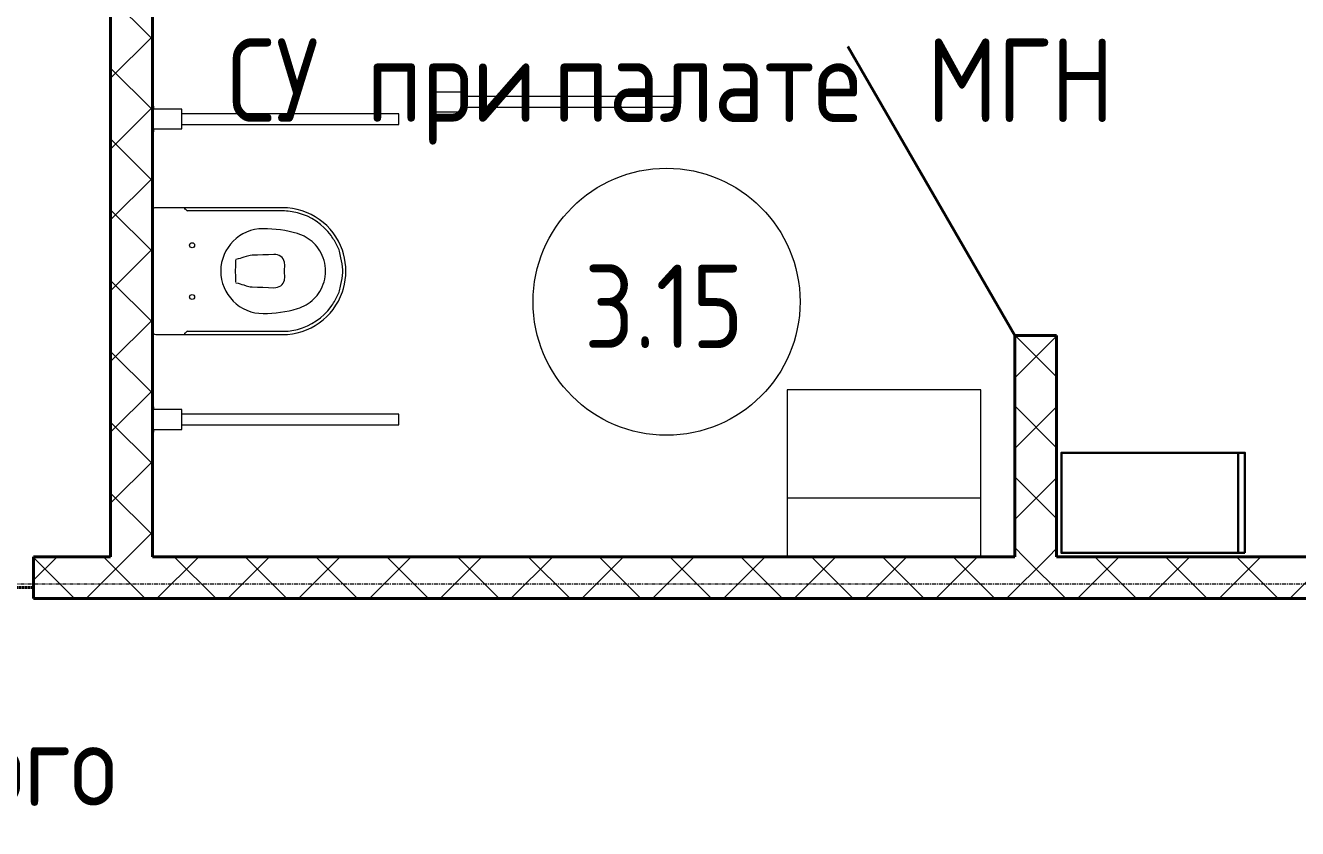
# Model space of a CAD drawing. Header units: millimetres. Extents: x -32954 to 151739, y -65671 to 56243.
# Drawn here: x -21059 to -17248, y -54525 to -52119 of the extents above; entities that cross this region are included whole.
import ezdxf

# ---------------------------------------------------------------- set-up
doc = ezdxf.new("R2010")
doc.units = ezdxf.units.MM
doc.linetypes.add('ADSK_Линия сетки', pattern=[21, 12, -3, 3, -3])
doc.linetypes.add('ADSK_Штрих_ш3 п1_5', pattern=[4.5, 3, -1.5])
doc.layers.add('_Разделитель помещений_', color=4, linetype='ADSK_Штрих_ш3 п1_5', lineweight=40, true_color=0x00ffff)
for name, color, linetype, lineweight in [('SANINDUSA', 7, 'Continuous', 9), ('Двери', 7, 'Continuous', 18), ('Марки помещений', 7, 'Continuous', 18), ('Обобщенные модели', 7, 'Continuous', 18), ('Оси', 7, 'Continuous', 9), ('Панель', 7, 'Continuous', 30), ('Сантехнические приборы', 7, 'Continuous', 18), ('Стены разрез', 7, 'Continuous', 40), ('ТХ_оборудование', 6, 'Continuous', 30)]:
    doc.layers.add(name, color=color, linetype=linetype, lineweight=lineweight)
doc.styles.add('GOST Common', font='GOST_Common.ttf', dxfattribs={"width": 0.9, "height": 250})
pattern_1 = [(45, (-1e-11, -50353.12), (-106.066, 106.066), []), (135, (-1e-11, -50353.12), (-106.066, -106.066), [])]

# ---------------------------------------------------------------- blocks, each defined once
blk = doc.blocks.new('ADSK_Умывальник_Полукруглый_Керамический_ГОСТ 30493-96 - 4-ой величины-129124-В_АР_ПЭ_03 Этаж')
at = {"layer": 'Сантехнические приборы', "lineweight": 9}
for p, q in [((-18777.1, -2857.5), (-18777.1, -3357.5)), ((-18197.1, -2857.5), (-18777.1, -2857.5)), ((-18197.1, -3357.5), (-18197.1, -2857.5)), ((-18197.1, -3182.5), (-18777.1, -3182.5))]:
    blk.add_line(p, q, dxfattribs=at)
blk = doc.blocks.new('AC_Дверь_Однопольная_ПВХ - 960х2080h В Вл П с доводчиком-289701-В_АР_ПЭ_03 Этаж')
at = {"layer": 'Панель'}
blk.add_line((-500, 62.5), (366, 562.5), dxfattribs=at)
blk = doc.blocks.new('Mediclinics_Vertical stainless steel swing grab bar_BG0900x - BG0900C-228125-В_АР_ПЭ_03 Этаж')
at = {"layer": 'Обобщенные модели'}
for p, q in [((-19832, -1945), (-19835, -1945)), ((-19835, -1945), (-19835, -2045)), ((-19835, -1956.7), (-19835, -1963.2)), ((-19835, -1963.2), (-19835, -1956.7)), ((-19835, -1963.2), (-19835, -1956.7)), ((-19835, -1956.7), (-19835, -1963.2)), ((-19835, -1956.7), (-19835, -1963.2)), ((-19835, -1963.2), (-19835, -1956.7)), ((-19832, -2045), (-19832, -1945)), ((-19832, -1963.2), (-19832, -1956.7)), ((-19832, -1956.7), (-19832, -1963.2)), ((-19832, -1963.2), (-19832, -1956.7)), ((-19832, -1956.7), (-19832, -1963.2)), ((-19832, -1963.2), (-19832, -1956.7)), ((-19832, -1956.7), (-19832, -1963.2)), ((-19747, -1965.5), (-19832, -1965.5)), ((-19747, -2024.5), (-19747, -1965.5)), ((-19097, -1979), (-19747, -1979)), ((-19097, -2011), (-19097, -1979)), ((-19747, -2011), (-19097, -2011)), ((-19835, -2026.7), (-19835, -2033.2)), ((-19835, -2033.2), (-19835, -2026.7)), ((-19835, -2026.7), (-19835, -2033.2)), ((-19835, -2033.2), (-19835, -2026.7)), ((-19835, -2026.7), (-19835, -2033.2)), ((-19835, -2033.2), (-19835, -2026.7)), ((-19835, -2045), (-19832, -2045)), ((-19832, -2024.5), (-19747, -2024.5)), ((-19832, -2033.2), (-19832, -2026.7)), ((-19832, -2026.7), (-19832, -2033.2)), ((-19832, -2033.2), (-19832, -2026.7)), ((-19832, -2026.7), (-19832, -2033.2)), ((-19832, -2033.2), (-19832, -2026.7)), ((-19832, -2026.7), (-19832, -2033.2))]:
    blk.add_line(p, q, dxfattribs=at)
blk = doc.blocks.new('Sanitary_Toilets_Sanindusa_New-WC-Care-F-D-Low-Level-Toilet - SanitaSimplesNewWccareDc129011004-639918-В_АР_ПЭ_03 Этаж')
at = {"layer": 'SANINDUSA'}
for p, q in [((72.9, 635.2), (62.7, 632)), ((187.3, 632), (177.1, 635.2)), ((-55.3, 452.5), (-55.3, 168.1)), ((305.3, 168.1), (305.3, 452.5))]:
    blk.add_line(p, q, dxfattribs=at)
at = {"layer": 'SANINDUSA', "flags": 128}
for points in [[(184.3, 623.3), (179.5, 624.7), (174.7, 625.7), (164.9, 627.6), (156, 629.4), (147.1, 630.9), (138.2, 632.2), (129.2, 633.1), (125, 633.4), (125.1, 633.4), (124.9, 633.4), (120.8, 633.1), (111.8, 632.2), (102.8, 630.9), (93.9, 629.3), (85.1, 627.6), (75.3, 625.7), (70.5, 624.7), (65.7, 623.3)], [(159.7, 312.6), (159.7, 312.7), (161.5, 319.3), (163.2, 325.7), (164.8, 331), (166.3, 336.1), (168.7, 343.8), (170.9, 351.2), (172, 356), (172.5, 361.2), (173, 377.5), (173.5, 393.8), (174.1, 410.3), (174.7, 426.8), (174.5, 432.2), (173.4, 437.5), (171.5, 442.5), (168.7, 447.1), (165.3, 451), (161.3, 454.3), (156.9, 456.7), (152.2, 458.2), (148.7, 458.8), (145.1, 459), (125, 458.9), (104.9, 459), (101.3, 458.8), (97.8, 458.2), (93.1, 456.7), (88.7, 454.3), (84.7, 451), (81.3, 447.1), (78.5, 442.5), (76.6, 437.5), (75.5, 432.2), (75.3, 426.8), (75.9, 410.3), (76.5, 393.8), (77, 377.5), (77.5, 361.2), (78, 356), (79.1, 351.2), (81.3, 343.8), (83.7, 336.1), (85.2, 331), (86.8, 325.7), (88.5, 319.3), (90.3, 312.7), (90.3, 312.6)], [(-65, 452.5), (-65, 202.7), (-65, 162.4), (-65, 72.5)], [(315, 72.5), (315, 162.4), (315, 202.7), (315, 452.5)], [(158.3, 312.5), (147.2, 312.3), (137.7, 312.2), (128.1, 312.1), (125, 312.1), (121.9, 312.1), (112.3, 312.2), (102.8, 312.3), (91.7, 312.5)]]:
    blk.add_lwpolyline(points, dxfattribs=at)
at = {"layer": 'SANINDUSA'}
for centre in [(47.5, 181.5), (202.5, 181.5)]:
    blk.add_circle(centre, 7.5, dxfattribs=at)
for centre, radius, start, end in [((125, 452.5), 190, 109.1388, 180), ((135.4, 437.5), 198.5, 115.5811, 126.0177), ((122.6, 465.5), 167.8, 109.8326, 115.7716), ((125, 452.5), 190, 74.0853, 105.9147), ((127.4, 465.5), 167.7, 64.2281, 70.1677), ((125, 452.5), 190, 0, 70.8612), ((114.6, 437.5), 198.5, 53.981, 64.4202), ((125, 452.5), 180.3, 126.1419, 165.506), ((125, 464.5), 117, 90, 121.5459), ((125, 464.5), 117, 58.4541, 90), ((125, 452.5), 180.3, 14.494, 53.8581), ((125, 464.5), 117, 135.5035, 163.7398), ((125, 464.5), 117, 121.5459, 135.5035), ((125, 464.5), 117, 44.4965, 58.4541), ((125, 464.5), 117, 16.2602, 44.4965), ((124.8, 452.5), 180.1, 165.4785, 179.9858), ((365, 394.5), 367, 163.7398, 180), ((-115, 394.5), 367, 0, 16.2602), ((125, 452.4), 180.3, 0.0208, 14.515), ((125, 394.5), 127, 180, 270), ((125, 394.5), 127, 270, 0), ((-61.6, 162.4), 3.44, 179.7156, 283.8439), ((-55.9, 159.4), 4.87, 120.6298, 184.2515), ((-60.2, 168.2), 4.95, 292.1319, 359.6178), ((310.2, 168.2), 4.95, 180.3822, 247.8681), ((305.9, 159.4), 4.87, 355.7485, 59.3702), ((311.6, 162.4), 3.45, 256.3503, 0.0903), ((-55, 72.5), 10, 180, 270), ((305, 72.5), 10, 270, 0)]:
    blk.add_arc(centre, radius, start, end, dxfattribs=at)
blk = doc.blocks.new('Mediclinics_Vertical stainless steel swing grab bar_BG0900x - BG0900C-V8-В_АР_ПЭ_03 Этаж')
at = {"layer": 'Обобщенные модели'}
for p, q in [((-6180.6, -7882), (-6180.6, -8532)), ((-6148.6, -7882), (-6180.6, -7882)), ((-6148.6, -8532), (-6148.6, -7882)), ((-6194.1, -8532), (-6194.1, -8617)), ((-6135.1, -8532), (-6194.1, -8532)), ((-6135.1, -8617), (-6135.1, -8532)), ((-6214.6, -8617), (-6214.6, -8620)), ((-6114.6, -8617), (-6214.6, -8617)), ((-6196.4, -8617), (-6202.9, -8617)), ((-6202.9, -8617), (-6196.4, -8617)), ((-6196.4, -8617), (-6202.9, -8617)), ((-6202.9, -8617), (-6196.4, -8617)), ((-6196.4, -8617), (-6202.9, -8617)), ((-6202.9, -8617), (-6196.4, -8617)), ((-6126.4, -8617), (-6132.9, -8617)), ((-6132.9, -8617), (-6126.4, -8617)), ((-6126.4, -8617), (-6132.9, -8617)), ((-6132.9, -8617), (-6126.4, -8617)), ((-6126.4, -8617), (-6132.9, -8617)), ((-6132.9, -8617), (-6126.4, -8617)), ((-6114.6, -8620), (-6114.6, -8617))]:
    blk.add_line(p, q, dxfattribs=at)
blk = doc.blocks.new('ADSK_Марка_Помещение_2_ГОСТ21-501-2011 - Имя и Категория-86712-В_АР_ПЭ_03 Этаж')
at = {"layer": 'Марки помещений'}
blk.add_circle((0, 0), 4, dxfattribs=at)
blk = doc.blocks.new('Шкаф палатный одинарный')
at = {"layer": 'ТХ_оборудование'}
blk.add_line((-29113.6, -59696.7), (-29113.6, -59396.7), dxfattribs=at)
blk.add_lwpolyline([(-29093.6, -59696.7), (-29093.6, -59396.7), (-29643.6, -59396.7), (-29643.6, -59696.7)], close=True, dxfattribs=at)

msp = doc.modelspace()

# ---------------------------------------------------------------- hatches: boundary and pattern name
at = {"layer": 'Стены разрез', "lineweight": 9}
h = msp.add_hatch(dxfattribs=at)
h.set_pattern_fill('FP_1', color=256, style=0, pattern_type=2)
h.set_pattern_definition(pattern_1)
h.paths.add_polyline_path([(-18095, -53710.6), (-17970, -53710.6), (-17970, -53048.1), (-18095, -53048.1)])
h.paths.add_polyline_path([(-18095, -52048.1), (-17970, -52048.1), (-17970, -51874.6), (-18095, -51874.6), (-18095, -51999.6)])
h = msp.add_hatch(dxfattribs=at)
h.set_pattern_fill('FP_1', color=256, style=0, pattern_type=2)
h.set_pattern_definition(pattern_1)
h.paths.add_polyline_path([(-20679, -53710.6), (-20679, -51999.6), (-20804, -51999.6), (-20804, -53710.6)])
h = msp.add_hatch(dxfattribs=at)
h.set_pattern_fill('FP_1', color=256, style=0, pattern_type=2)
h.set_pattern_definition(pattern_1)
h.paths.add_polyline_path([(-15445, -53835.6), (-15175, -53835.6), (-15175, -53710.6), (-15445, -53710.6)])
h.paths.add_polyline_path([(-16445, -53835.6), (-16445, -53710.6), (-21035, -53710.6), (-21035, -53835.6), (-18141.1, -53835.6)])
h.paths.add_polyline_path([(-22850, -53835.6), (-22035, -53835.6), (-22035, -53710.6), (-25025, -53710.6), (-25025, -53835.6)])
h.paths.add_polyline_path([(-26625, -53835.6), (-26025, -53835.6), (-26025, -53710.6), (-26625, -53710.6)])
h.paths.add_polyline_path([(-27725, -53835.6), (-27625, -53835.6), (-27625, -53710.6), (-29870, -53710.6), (-29870, -53835.6), (-27850, -53835.6)])

# ---------------------------------------------------------------- linework, layer by layer
at = {"layer": '_Разделитель помещений_'}
msp.add_line((-21035, -53803.1), (-22035, -53797.6), dxfattribs=at)
at = {"layer": 'Оси', "linetype": 'ADSK_Линия сетки'}
msp.add_line((2500, -53793.1), (-32136.4, -53793.1), dxfattribs=at)
at = {"layer": 'Стены разрез'}
for p, q in [((-20804, -51999.6), (-20804, -53710.6)), ((-20679, -53710.6), (-20679, -51999.6)), ((-17970, -53048.1), (-18095, -53048.1)), ((-18095, -53048.1), (-18095, -53710.6)), ((-17970, -53710.6), (-17970, -53048.1)), ((-20804, -53710.6), (-21035, -53710.6)), ((-21035, -53710.6), (-21035, -53835.6)), ((-18095, -53710.6), (-20679, -53710.6)), ((-16445, -53710.6), (-17970, -53710.6)), ((-21035, -53835.6), (-16445, -53835.6))]:
    msp.add_line(p, q, dxfattribs=at)

# ---------------------------------------------------------------- block references
at = {"layer": 'Двери', "rotation": 89.99999999999993}
msp.add_blockref('AC_Дверь_Однопольная_ПВХ - 960х2080h В Вл П с доводчиком-289701-В_АР_ПЭ_03 Этаж', (-18032.5, -52548.1), dxfattribs=at)
at = {"layer": 'Марки помещений', "xscale": 99.99999999999993, "yscale": 99.99999999999993, "zscale": 99.99999999999993}
msp.add_blockref('ADSK_Марка_Помещение_2_ГОСТ21-501-2011 - Имя и Категория-86712-В_АР_ПЭ_03 Этаж', (-19138.5, -52947), dxfattribs=at)
at = {"layer": 'Обобщенные модели'}
msp.add_blockref('Mediclinics_Vertical stainless steel swing grab bar_BG0900x - BG0900C-228125-В_АР_ПЭ_03 Этаж', (0, -50353.1), dxfattribs=at)
at = {"layer": 'Обобщенные модели', "rotation": 270.0000000000001}
for p in [(-12059, -58564.2), (-12059, -59464.2)]:
    msp.add_blockref('Mediclinics_Vertical stainless steel swing grab bar_BG0900x - BG0900C-V8-В_АР_ПЭ_03 Этаж', p, dxfattribs=at)
at = {"layer": 'Сантехнические приборы', "rotation": 269.9999999999998}
msp.add_blockref('Sanitary_Toilets_Sanindusa_New-WC-Care-F-D-Low-Level-Toilet - SanitaSimplesNewWccareDc129011004-639918-В_АР_ПЭ_03 Этаж', (-20741.5, -52730.1), dxfattribs=at)
at = {"layer": 'Сантехнические приборы'}
msp.add_blockref('ADSK_Умывальник_Полукруглый_Керамический_ГОСТ 30493-96 - 4-ой величины-129124-В_АР_ПЭ_03 Этаж', (0, -50353.1), dxfattribs=at)
at = {"layer": 'ТХ_оборудование'}
msp.add_blockref('Шкаф палатный одинарный', (11688, 5997.3), dxfattribs=at)

# ---------------------------------------------------------------- texts
at = {"layer": 'Марки помещений', "lineweight": 9, "char_height": 250, "attachment_point": 1, "style": 'GOST Common'}
for s, insert, width in [('СУ', (-20454, -52158.3), 411.266), ('МГН', (-18358.5, -52158.3), 656.582), ('при', (-20037.3, -52158.3), 584.43), ('палате', (-19477.7, -52158.3), 1262.658), ('3.15', (-19385.3, -52835.6), 606.076), ('комфортного', (-22466.5, -54207), 2265.569)]:
    msp.add_mtext(s, dxfattribs=dict(at, insert=insert, width=width))

doc.saveas('drawing.dxf')
